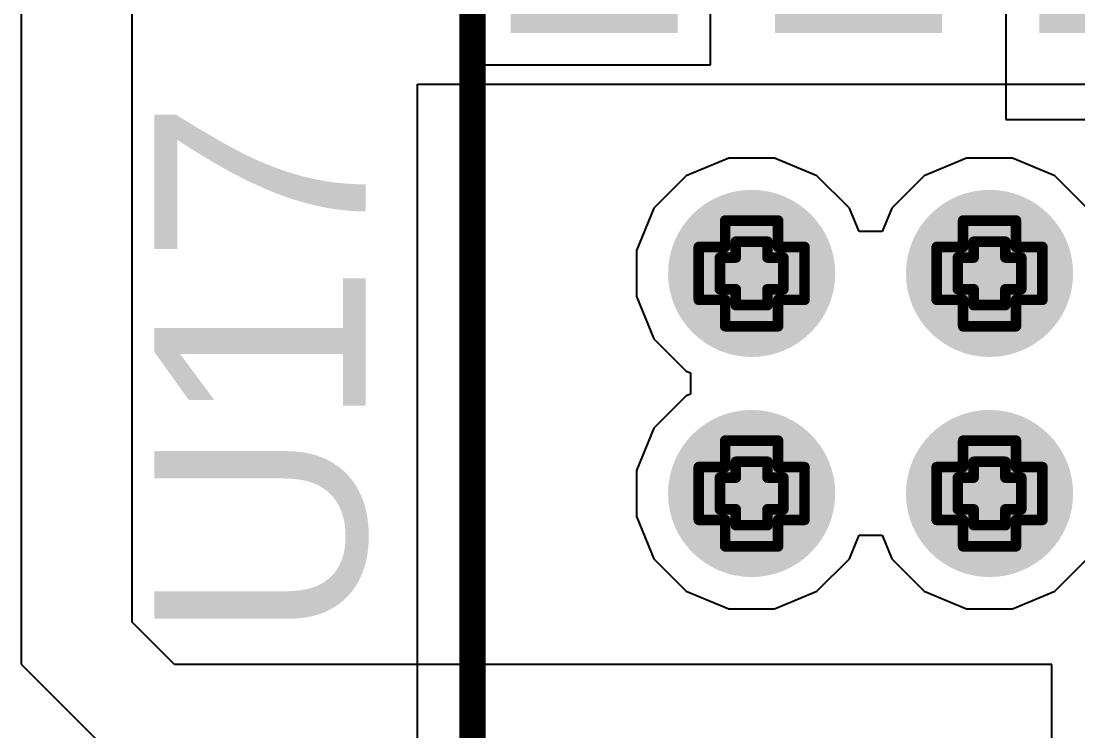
# Model space of a CAD drawing. Header units: inches. Extents: x -4 to 5258, y -4 to 5281.
# Drawn here: x 83.04 to 88.12, y 15.33 to 18.74 of the extents above; entities that cross this region are included whole.
import ezdxf

# ---------------------------------------------------------------- set-up
doc = ezdxf.new("R2010")
doc.units = ezdxf.units.IN
for name, color, linetype in [('Bottom Layer', 5, 'Continuous'), ('Bottom Solder', 6, 'Continuous'), ('Drill Drawing', 1, 'Continuous'), ('Layer 1', 16, 'Continuous'), ('Layer 2', 76, 'Continuous'), ('Top Layer', 1, 'Continuous'), ('Top Overlay', 2, 'Continuous'), ('Top Paste', 8, 'Continuous'), ('Top Solder', 216, 'Continuous'), ('Via Holes', 16, 'Continuous')]:
    doc.layers.add(name, color=color, linetype=linetype)
doc.styles.add('Arial', font='', dxfattribs={"height": 0.2})
doc.styles.get('Arial').set_extended_font_data('Arial')

# ---------------------------------------------------------------- blocks, each defined once
blk = doc.blocks.new('SOIC_8_16')
at = {"layer": 'Top Layer'}
for points in [[(-1.925, 2.205), (-1.925, 1.605), (-3.475, 1.605), (-3.475, 2.205)], [(3.475, 2.205), (3.475, 1.605), (1.925, 1.605), (1.925, 2.205)], [(-1.925, 0.935), (-1.925, 0.335), (-3.475, 0.335), (-3.475, 0.935)], [(3.475, 0.935), (3.475, 0.335), (1.925, 0.335), (1.925, 0.935)], [(-1.925, -0.335), (-1.925, -0.935), (-3.475, -0.935), (-3.475, -0.335)], [(3.475, -0.335), (3.475, -0.935), (1.925, -0.935), (1.925, -0.335)], [(-1.925, -1.605), (-1.925, -2.205), (-3.475, -2.205), (-3.475, -1.605)], [(3.475, -1.605), (3.475, -2.205), (1.925, -2.205), (1.925, -1.605)]]:
    blk.add_hatch(color=1, dxfattribs=at).paths.add_polyline_path(points)
at = {"layer": 'Top Overlay'}
blk.add_hatch(color=2, dxfattribs=at).paths.add_polyline_path([(-1.8288, 1.5736), (-1.4986, 1.5736), (-1.4986, 2.234), (-1.8288, 2.234)])
at = {"layer": 'Top Paste'}
for points in [[(-1.925, 2.205), (-1.925, 1.605), (-3.475, 1.605), (-3.475, 2.205)], [(3.475, 2.205), (3.475, 1.605), (1.925, 1.605), (1.925, 2.205)], [(-1.925, 0.935), (-1.925, 0.335), (-3.475, 0.335), (-3.475, 0.935)], [(3.475, 0.935), (3.475, 0.335), (1.925, 0.335), (1.925, 0.935)], [(-1.925, -0.335), (-1.925, -0.935), (-3.475, -0.935), (-3.475, -0.335)], [(3.475, -0.335), (3.475, -0.935), (1.925, -0.935), (1.925, -0.335)], [(-1.925, -1.605), (-1.925, -2.205), (-3.475, -2.205), (-3.475, -1.605)], [(3.475, -1.605), (3.475, -2.205), (1.925, -2.205), (1.925, -1.605)]]:
    blk.add_hatch(color=8, dxfattribs=at).paths.add_polyline_path(points)
at = {"layer": 'Top Solder'}
for points in [[(-1.8234, 2.3066), (-1.8234, 1.5034), (-3.5766, 1.5034), (-3.5766, 2.3066)], [(3.5766, 2.3066), (3.5766, 1.5034), (1.8234, 1.5034), (1.8234, 2.3066)], [(-1.8234, 1.0366), (-1.8234, 0.2334), (-3.5766, 0.2334), (-3.5766, 1.0366)], [(3.5766, 1.0366), (3.5766, 0.2334), (1.8234, 0.2334), (1.8234, 1.0366)], [(-1.8234, -0.2334), (-1.8234, -1.0366), (-3.5766, -1.0366), (-3.5766, -0.2334)], [(3.5766, -0.2334), (3.5766, -1.0366), (1.8234, -1.0366), (1.8234, -0.2334)], [(-1.8234, -1.5034), (-1.8234, -2.3066), (-3.5766, -2.3066), (-3.5766, -1.5034)], [(3.5766, -1.5034), (3.5766, -2.3066), (1.8234, -2.3066), (1.8234, -1.5034)]]:
    blk.add_hatch(color=216, dxfattribs=at).paths.add_polyline_path(points)
at = {"layer": 'Top Overlay'}
for points in [[(1.9906, 2.4892, 0.127, 0.127, 0), (-1.9906, 2.4892, 0.127, 0.127, 0)], [(-1.9906, 2.3114, 0.127, 0.127, 0), (-1.9906, 2.4892, 0.127, 0.127, 0)], [(1.9906, 2.3114, 0.127, 0.127, 0), (1.9906, 2.4892, 0.127, 0.127, 0)], [(-3.7592, 1.778, 0.127, 0.127, 0), (-3.7592, 2.032, 0.127, 0.127, 0)], [(-3.6322, 1.905, 0.127, 0.127, 0), (-3.7592, 2.032, 0.127, 0.127, 0)], [(-3.7592, 1.778, 0.127, 0.127, 0), (-3.6322, 1.905, 0.127, 0.127, 0)], [(-1.9906, -2.4892, 0.127, 0.127, 0), (-1.9906, -2.3114, 0.127, 0.127, 0)], [(1.9906, -2.4892, 0.127, 0.127, 0), (1.9906, -2.3114, 0.127, 0.127, 0)], [(1.9906, -2.4892, 0.127, 0.127, 0), (-1.9906, -2.4892, 0.127, 0.127, 0)]]:
    blk.add_lwpolyline(points, format="xyseb", dxfattribs=at)
for points in [[(-2.0223, 2.4892, 0.0635, 0.0635, 1), (-1.9588, 2.4892, 0.0635, 0.0635, 1)], [(-2.0223, 2.4892, 0.0635, 0.0635, 1), (-1.9588, 2.4892, 0.0635, 0.0635, 1)], [(1.9588, 2.4892, 0.0635, 0.0635, 1), (2.0223, 2.4892, 0.0635, 0.0635, 1)], [(1.9588, 2.4892, 0.0635, 0.0635, 1), (2.0223, 2.4892, 0.0635, 0.0635, 1)], [(-2.0223, 2.3114, 0.0635, 0.0635, 1), (-1.9588, 2.3114, 0.0635, 0.0635, 1)], [(1.9588, 2.3114, 0.0635, 0.0635, 1), (2.0223, 2.3114, 0.0635, 0.0635, 1)], [(-3.791, 2.032, 0.0635, 0.0635, 1), (-3.7275, 2.032, 0.0635, 0.0635, 1)], [(-3.791, 2.032, 0.0635, 0.0635, 1), (-3.7275, 2.032, 0.0635, 0.0635, 1)], [(-3.6639, 1.905, 0.0635, 0.0635, 1), (-3.6004, 1.905, 0.0635, 0.0635, 1)], [(-3.6639, 1.905, 0.0635, 0.0635, 1), (-3.6004, 1.905, 0.0635, 0.0635, 1)], [(-3.791, 1.778, 0.0635, 0.0635, 1), (-3.7275, 1.778, 0.0635, 0.0635, 1)], [(-3.791, 1.778, 0.0635, 0.0635, 1), (-3.7275, 1.778, 0.0635, 0.0635, 1)], [(-2.0223, -2.3114, 0.0635, 0.0635, 1), (-1.9588, -2.3114, 0.0635, 0.0635, 1)], [(1.9588, -2.3114, 0.0635, 0.0635, 1), (2.0223, -2.3114, 0.0635, 0.0635, 1)], [(-2.0223, -2.4892, 0.0635, 0.0635, 1), (-1.9588, -2.4892, 0.0635, 0.0635, 1)], [(-2.0223, -2.4892, 0.0635, 0.0635, 1), (-1.9588, -2.4892, 0.0635, 0.0635, 1)], [(1.9588, -2.4892, 0.0635, 0.0635, 1), (2.0223, -2.4892, 0.0635, 0.0635, 1)], [(1.9588, -2.4892, 0.0635, 0.0635, 1), (2.0223, -2.4892, 0.0635, 0.0635, 1)]]:
    blk.add_lwpolyline(points, format="xyseb", close=True, dxfattribs=at)

msp = doc.modelspace()

# ---------------------------------------------------------------- hatches: boundary and pattern name
at = {"layer": 'Bottom Layer'}
h = msp.add_hatch(color=5, dxfattribs=at)
edge = h.paths.add_edge_path()
edge.add_arc((86.5507, 17.5277), 0.3, 0, 360)
h = msp.add_hatch(color=5, dxfattribs=at)
edge = h.paths.add_edge_path()
edge.add_arc((87.6937, 17.5277), 0.3, 0, 360)
h = msp.add_hatch(color=5, dxfattribs=at)
edge = h.paths.add_edge_path()
edge.add_arc((86.5507, 16.47), 0.3, 0, 360)
h = msp.add_hatch(color=5, dxfattribs=at)
edge = h.paths.add_edge_path()
edge.add_arc((87.6937, 16.47), 0.3, 0, 360)
at = {"layer": 'Bottom Solder'}
h = msp.add_hatch(color=6, dxfattribs=at)
edge = h.paths.add_edge_path()
edge.add_arc((86.5507, 17.5277), 0.4016, 0, 360)
h = msp.add_hatch(color=6, dxfattribs=at)
edge = h.paths.add_edge_path()
edge.add_arc((87.6937, 17.5277), 0.4016, 0, 360)
h = msp.add_hatch(color=6, dxfattribs=at)
edge = h.paths.add_edge_path()
edge.add_arc((86.5507, 16.47), 0.4016, 0, 360)
h = msp.add_hatch(color=6, dxfattribs=at)
edge = h.paths.add_edge_path()
edge.add_arc((87.6937, 16.47), 0.4016, 0, 360)
at = {"layer": 'Layer 1'}
h = msp.add_hatch(color=16, dxfattribs=at)
edge = h.paths.add_edge_path()
edge.add_arc((86.5507, 17.5277), 0.3, 0, 360)
h = msp.add_hatch(color=16, dxfattribs=at)
edge = h.paths.add_edge_path()
edge.add_arc((87.6937, 17.5277), 0.3, 0, 360)
h = msp.add_hatch(color=16, dxfattribs=at)
edge = h.paths.add_edge_path()
edge.add_arc((86.5507, 16.47), 0.3, 0, 360)
h = msp.add_hatch(color=16, dxfattribs=at)
edge = h.paths.add_edge_path()
edge.add_arc((87.6937, 16.47), 0.3, 0, 360)
at = {"layer": 'Layer 2'}
h = msp.add_hatch(color=76, dxfattribs=at)
edge = h.paths.add_edge_path()
edge.add_arc((86.5507, 17.5277), 0.3, 0, 360)
h = msp.add_hatch(color=76, dxfattribs=at)
edge = h.paths.add_edge_path()
edge.add_arc((87.6937, 17.5277), 0.3, 0, 360)
h = msp.add_hatch(color=76, dxfattribs=at)
edge = h.paths.add_edge_path()
edge.add_arc((86.5507, 16.47), 0.3, 0, 360)
h = msp.add_hatch(color=76, dxfattribs=at)
edge = h.paths.add_edge_path()
edge.add_arc((87.6937, 16.47), 0.3, 0, 360)
at = {"layer": 'Top Layer'}
h = msp.add_hatch(color=1, dxfattribs=at)
edge = h.paths.add_edge_path()
edge.add_arc((86.5507, 17.5277), 0.3, 0, 360)
h = msp.add_hatch(color=1, dxfattribs=at)
edge = h.paths.add_edge_path()
edge.add_arc((87.6937, 17.5277), 0.3, 0, 360)
h = msp.add_hatch(color=1, dxfattribs=at)
edge = h.paths.add_edge_path()
edge.add_arc((86.5507, 16.47), 0.3, 0, 360)
h = msp.add_hatch(color=1, dxfattribs=at)
edge = h.paths.add_edge_path()
edge.add_arc((87.6937, 16.47), 0.3, 0, 360)
at = {"layer": 'Top Solder'}
h = msp.add_hatch(color=216, dxfattribs=at)
edge = h.paths.add_edge_path()
edge.add_arc((86.5507, 17.5277), 0.4016, 0, 360)
h = msp.add_hatch(color=216, dxfattribs=at)
edge = h.paths.add_edge_path()
edge.add_arc((87.6937, 17.5277), 0.4016, 0, 360)
h = msp.add_hatch(color=216, dxfattribs=at)
edge = h.paths.add_edge_path()
edge.add_arc((86.5507, 16.47), 0.4016, 0, 360)
h = msp.add_hatch(color=216, dxfattribs=at)
edge = h.paths.add_edge_path()
edge.add_arc((87.6937, 16.47), 0.4016, 0, 360)
at = {"layer": 'Via Holes'}
h = msp.add_hatch(color=7, dxfattribs=at)
edge = h.paths.add_edge_path()
edge.add_arc((86.5507, 17.5277), 0.15, 0, 360)
h = msp.add_hatch(color=7, dxfattribs=at)
edge = h.paths.add_edge_path()
edge.add_arc((87.6937, 17.5277), 0.15, 0, 360)
h = msp.add_hatch(color=7, dxfattribs=at)
edge = h.paths.add_edge_path()
edge.add_arc((86.5507, 16.47), 0.15, 0, 360)
h = msp.add_hatch(color=7, dxfattribs=at)
edge = h.paths.add_edge_path()
edge.add_arc((87.6937, 16.47), 0.15, 0, 360)

# ---------------------------------------------------------------- linework, layer by layer
at = {"layer": 'Bottom Layer'}
for p, q in [((86.4405, 18.0817), (86.2369, 17.9973)), ((86.6609, 18.0817), (86.4405, 18.0817)), ((86.8645, 17.9973), (86.6609, 18.0817)), ((87.5835, 18.0817), (87.3799, 17.9973)), ((87.8039, 18.0817), (87.5835, 18.0817)), ((88.0075, 17.9973), (87.8039, 18.0817)), ((86.2369, 17.9973), (86.081, 17.8415)), ((87.0204, 17.8415), (86.8645, 17.9973)), ((87.3799, 17.9973), (87.224, 17.8415)), ((88.1634, 17.8415), (88.0075, 17.9973)), ((86.081, 17.8415), (85.9967, 17.6379)), ((87.0672, 17.7284), (87.0204, 17.8415)), ((87.224, 17.8415), (87.1772, 17.7284)), ((87.1772, 17.7284), (87.0672, 17.7284)), ((85.9967, 17.6379), (85.9967, 17.4175)), ((85.9967, 17.4175), (86.081, 17.2139)), ((86.081, 17.2139), (86.2369, 17.058)), ((86.2369, 17.058), (86.2571, 17.0496)), ((86.2571, 17.0496), (86.2571, 16.948)), ((86.2369, 16.9397), (86.081, 16.7838)), ((86.2571, 16.948), (86.2369, 16.9397)), ((86.081, 16.7838), (85.9967, 16.5802)), ((85.9967, 16.5802), (85.9967, 16.3598)), ((85.9967, 16.3598), (86.081, 16.1562)), ((87.0204, 16.1562), (87.0672, 16.2693)), ((87.0672, 16.2693), (87.1772, 16.2693)), ((87.1772, 16.2693), (87.224, 16.1562)), ((86.081, 16.1562), (86.2369, 16.0003)), ((86.8645, 16.0003), (87.0204, 16.1562)), ((87.224, 16.1562), (87.3799, 16.0003)), ((88.0075, 16.0003), (88.1634, 16.1562)), ((86.2369, 16.0003), (86.4405, 15.916)), ((86.6609, 15.916), (86.8645, 16.0003)), ((87.3799, 16.0003), (87.5835, 15.916)), ((87.8039, 15.916), (88.0075, 16.0003)), ((86.4405, 15.916), (86.6609, 15.916)), ((87.5835, 15.916), (87.8039, 15.916))]:
    msp.add_line(p, q, dxfattribs=at)
at = {"layer": 'Drill Drawing'}
for points in [[(86.4237, 17.6547, 0.0508, 0.0508, 0), (86.4237, 17.7817, 0.0508, 0.0508, 0)], [(86.4237, 17.7817, 0.0508, 0.0508, 0), (86.6777, 17.7817, 0.0508, 0.0508, 0)], [(86.6777, 17.6547, 0.0508, 0.0508, 0), (86.6777, 17.7817, 0.0508, 0.0508, 0)], [(87.5667, 17.6547, 0.0508, 0.0508, 0), (87.5667, 17.7817, 0.0508, 0.0508, 0)], [(87.5667, 17.7817, 0.0508, 0.0508, 0), (87.8207, 17.7817, 0.0508, 0.0508, 0)], [(87.8207, 17.6547, 0.0508, 0.0508, 0), (87.8207, 17.7817, 0.0508, 0.0508, 0)], [(86.2967, 17.4007, 0.0508, 0.0508, 0), (86.2967, 17.6547, 0.0508, 0.0508, 0)], [(86.2967, 17.6547, 0.0508, 0.0508, 0), (86.4237, 17.6547, 0.0508, 0.0508, 0)], [(86.4745, 17.6039, 0.0508, 0.0508, 0), (86.4745, 17.6801, 0.0508, 0.0508, 0)], [(86.4745, 17.6801, 0.0508, 0.0508, 0), (86.6269, 17.6801, 0.0508, 0.0508, 0)], [(86.6269, 17.6039, 0.0508, 0.0508, 0), (86.6269, 17.6801, 0.0508, 0.0508, 0)], [(86.6777, 17.6547, 0.0508, 0.0508, 0), (86.8047, 17.6547, 0.0508, 0.0508, 0)], [(86.8047, 17.4007, 0.0508, 0.0508, 0), (86.8047, 17.6547, 0.0508, 0.0508, 0)], [(87.4397, 17.4007, 0.0508, 0.0508, 0), (87.4397, 17.6547, 0.0508, 0.0508, 0)], [(87.4397, 17.6547, 0.0508, 0.0508, 0), (87.5667, 17.6547, 0.0508, 0.0508, 0)], [(87.6175, 17.6039, 0.0508, 0.0508, 0), (87.6175, 17.6801, 0.0508, 0.0508, 0)], [(87.6175, 17.6801, 0.0508, 0.0508, 0), (87.7699, 17.6801, 0.0508, 0.0508, 0)], [(87.7699, 17.6039, 0.0508, 0.0508, 0), (87.7699, 17.6801, 0.0508, 0.0508, 0)], [(87.8207, 17.6547, 0.0508, 0.0508, 0), (87.9477, 17.6547, 0.0508, 0.0508, 0)], [(87.9477, 17.4007, 0.0508, 0.0508, 0), (87.9477, 17.6547, 0.0508, 0.0508, 0)], [(86.3983, 17.4515, 0.0508, 0.0508, 0), (86.3983, 17.6039, 0.0508, 0.0508, 0)], [(86.3983, 17.6039, 0.0508, 0.0508, 0), (86.4745, 17.6039, 0.0508, 0.0508, 0)], [(86.6269, 17.6039, 0.0508, 0.0508, 0), (86.7031, 17.6039, 0.0508, 0.0508, 0)], [(86.7031, 17.4515, 0.0508, 0.0508, 0), (86.7031, 17.6039, 0.0508, 0.0508, 0)], [(87.5413, 17.4515, 0.0508, 0.0508, 0), (87.5413, 17.6039, 0.0508, 0.0508, 0)], [(87.5413, 17.6039, 0.0508, 0.0508, 0), (87.6175, 17.6039, 0.0508, 0.0508, 0)], [(87.7699, 17.6039, 0.0508, 0.0508, 0), (87.8461, 17.6039, 0.0508, 0.0508, 0)], [(87.8461, 17.4515, 0.0508, 0.0508, 0), (87.8461, 17.6039, 0.0508, 0.0508, 0)], [(86.3983, 17.4515, 0.0508, 0.0508, 0), (86.4745, 17.4515, 0.0508, 0.0508, 0)], [(86.4745, 17.3753, 0.0508, 0.0508, 0), (86.4745, 17.4515, 0.0508, 0.0508, 0)], [(86.6269, 17.4515, 0.0508, 0.0508, 0), (86.7031, 17.4515, 0.0508, 0.0508, 0)], [(86.6269, 17.3753, 0.0508, 0.0508, 0), (86.6269, 17.4515, 0.0508, 0.0508, 0)], [(87.5413, 17.4515, 0.0508, 0.0508, 0), (87.6175, 17.4515, 0.0508, 0.0508, 0)], [(87.6175, 17.3753, 0.0508, 0.0508, 0), (87.6175, 17.4515, 0.0508, 0.0508, 0)], [(87.7699, 17.4515, 0.0508, 0.0508, 0), (87.8461, 17.4515, 0.0508, 0.0508, 0)], [(87.7699, 17.3753, 0.0508, 0.0508, 0), (87.7699, 17.4515, 0.0508, 0.0508, 0)], [(86.2967, 17.4007, 0.0508, 0.0508, 0), (86.4237, 17.4007, 0.0508, 0.0508, 0)], [(86.4237, 17.2737, 0.0508, 0.0508, 0), (86.4237, 17.4007, 0.0508, 0.0508, 0)], [(86.6777, 17.4007, 0.0508, 0.0508, 0), (86.8047, 17.4007, 0.0508, 0.0508, 0)], [(86.6777, 17.2737, 0.0508, 0.0508, 0), (86.6777, 17.4007, 0.0508, 0.0508, 0)], [(87.4397, 17.4007, 0.0508, 0.0508, 0), (87.5667, 17.4007, 0.0508, 0.0508, 0)], [(87.5667, 17.2737, 0.0508, 0.0508, 0), (87.5667, 17.4007, 0.0508, 0.0508, 0)], [(87.8207, 17.4007, 0.0508, 0.0508, 0), (87.9477, 17.4007, 0.0508, 0.0508, 0)], [(87.8207, 17.2737, 0.0508, 0.0508, 0), (87.8207, 17.4007, 0.0508, 0.0508, 0)], [(86.4745, 17.3753, 0.0508, 0.0508, 0), (86.6269, 17.3753, 0.0508, 0.0508, 0)], [(87.6175, 17.3753, 0.0508, 0.0508, 0), (87.7699, 17.3753, 0.0508, 0.0508, 0)], [(86.4237, 17.2737, 0.0508, 0.0508, 0), (86.6777, 17.2737, 0.0508, 0.0508, 0)], [(87.5667, 17.2737, 0.0508, 0.0508, 0), (87.8207, 17.2737, 0.0508, 0.0508, 0)], [(86.4237, 16.597, 0.0508, 0.0508, 0), (86.4237, 16.724, 0.0508, 0.0508, 0)], [(86.4237, 16.724, 0.0508, 0.0508, 0), (86.6777, 16.724, 0.0508, 0.0508, 0)], [(86.6777, 16.597, 0.0508, 0.0508, 0), (86.6777, 16.724, 0.0508, 0.0508, 0)], [(87.5667, 16.597, 0.0508, 0.0508, 0), (87.5667, 16.724, 0.0508, 0.0508, 0)], [(87.5667, 16.724, 0.0508, 0.0508, 0), (87.8207, 16.724, 0.0508, 0.0508, 0)], [(87.8207, 16.597, 0.0508, 0.0508, 0), (87.8207, 16.724, 0.0508, 0.0508, 0)], [(86.2967, 16.343, 0.0508, 0.0508, 0), (86.2967, 16.597, 0.0508, 0.0508, 0)], [(86.2967, 16.597, 0.0508, 0.0508, 0), (86.4237, 16.597, 0.0508, 0.0508, 0)], [(86.4745, 16.5462, 0.0508, 0.0508, 0), (86.4745, 16.6224, 0.0508, 0.0508, 0)], [(86.4745, 16.6224, 0.0508, 0.0508, 0), (86.6269, 16.6224, 0.0508, 0.0508, 0)], [(86.6269, 16.5462, 0.0508, 0.0508, 0), (86.6269, 16.6224, 0.0508, 0.0508, 0)], [(86.6777, 16.597, 0.0508, 0.0508, 0), (86.8047, 16.597, 0.0508, 0.0508, 0)], [(86.8047, 16.343, 0.0508, 0.0508, 0), (86.8047, 16.597, 0.0508, 0.0508, 0)], [(87.4397, 16.343, 0.0508, 0.0508, 0), (87.4397, 16.597, 0.0508, 0.0508, 0)], [(87.4397, 16.597, 0.0508, 0.0508, 0), (87.5667, 16.597, 0.0508, 0.0508, 0)], [(87.6175, 16.5462, 0.0508, 0.0508, 0), (87.6175, 16.6224, 0.0508, 0.0508, 0)], [(87.6175, 16.6224, 0.0508, 0.0508, 0), (87.7699, 16.6224, 0.0508, 0.0508, 0)], [(87.7699, 16.5462, 0.0508, 0.0508, 0), (87.7699, 16.6224, 0.0508, 0.0508, 0)], [(87.8207, 16.597, 0.0508, 0.0508, 0), (87.9477, 16.597, 0.0508, 0.0508, 0)], [(87.9477, 16.343, 0.0508, 0.0508, 0), (87.9477, 16.597, 0.0508, 0.0508, 0)], [(86.3983, 16.3938, 0.0508, 0.0508, 0), (86.3983, 16.5462, 0.0508, 0.0508, 0)], [(86.3983, 16.5462, 0.0508, 0.0508, 0), (86.4745, 16.5462, 0.0508, 0.0508, 0)], [(86.6269, 16.5462, 0.0508, 0.0508, 0), (86.7031, 16.5462, 0.0508, 0.0508, 0)], [(86.7031, 16.3938, 0.0508, 0.0508, 0), (86.7031, 16.5462, 0.0508, 0.0508, 0)], [(87.5413, 16.3938, 0.0508, 0.0508, 0), (87.5413, 16.5462, 0.0508, 0.0508, 0)], [(87.5413, 16.5462, 0.0508, 0.0508, 0), (87.6175, 16.5462, 0.0508, 0.0508, 0)], [(87.7699, 16.5462, 0.0508, 0.0508, 0), (87.8461, 16.5462, 0.0508, 0.0508, 0)], [(87.8461, 16.3938, 0.0508, 0.0508, 0), (87.8461, 16.5462, 0.0508, 0.0508, 0)], [(86.3983, 16.3938, 0.0508, 0.0508, 0), (86.4745, 16.3938, 0.0508, 0.0508, 0)], [(86.4745, 16.3176, 0.0508, 0.0508, 0), (86.4745, 16.3938, 0.0508, 0.0508, 0)], [(86.6269, 16.3938, 0.0508, 0.0508, 0), (86.7031, 16.3938, 0.0508, 0.0508, 0)], [(86.6269, 16.3176, 0.0508, 0.0508, 0), (86.6269, 16.3938, 0.0508, 0.0508, 0)], [(87.5413, 16.3938, 0.0508, 0.0508, 0), (87.6175, 16.3938, 0.0508, 0.0508, 0)], [(87.6175, 16.3176, 0.0508, 0.0508, 0), (87.6175, 16.3938, 0.0508, 0.0508, 0)], [(87.7699, 16.3938, 0.0508, 0.0508, 0), (87.8461, 16.3938, 0.0508, 0.0508, 0)], [(87.7699, 16.3176, 0.0508, 0.0508, 0), (87.7699, 16.3938, 0.0508, 0.0508, 0)], [(86.2967, 16.343, 0.0508, 0.0508, 0), (86.4237, 16.343, 0.0508, 0.0508, 0)], [(86.4237, 16.216, 0.0508, 0.0508, 0), (86.4237, 16.343, 0.0508, 0.0508, 0)], [(86.6777, 16.343, 0.0508, 0.0508, 0), (86.8047, 16.343, 0.0508, 0.0508, 0)], [(86.6777, 16.216, 0.0508, 0.0508, 0), (86.6777, 16.343, 0.0508, 0.0508, 0)], [(87.4397, 16.343, 0.0508, 0.0508, 0), (87.5667, 16.343, 0.0508, 0.0508, 0)], [(87.5667, 16.216, 0.0508, 0.0508, 0), (87.5667, 16.343, 0.0508, 0.0508, 0)], [(87.8207, 16.343, 0.0508, 0.0508, 0), (87.9477, 16.343, 0.0508, 0.0508, 0)], [(87.8207, 16.216, 0.0508, 0.0508, 0), (87.8207, 16.343, 0.0508, 0.0508, 0)], [(86.4745, 16.3176, 0.0508, 0.0508, 0), (86.6269, 16.3176, 0.0508, 0.0508, 0)], [(87.6175, 16.3176, 0.0508, 0.0508, 0), (87.7699, 16.3176, 0.0508, 0.0508, 0)], [(86.4237, 16.216, 0.0508, 0.0508, 0), (86.6777, 16.216, 0.0508, 0.0508, 0)], [(87.5667, 16.216, 0.0508, 0.0508, 0), (87.8207, 16.216, 0.0508, 0.0508, 0)]]:
    msp.add_lwpolyline(points, format="xyseb", dxfattribs=at)
for points in [[(86.411, 17.7817, 0.0254, 0.0254, 1), (86.4364, 17.7817, 0.0254, 0.0254, 1)], [(86.411, 17.7817, 0.0254, 0.0254, 1), (86.4364, 17.7817, 0.0254, 0.0254, 1)], [(86.665, 17.7817, 0.0254, 0.0254, 1), (86.6904, 17.7817, 0.0254, 0.0254, 1)], [(86.665, 17.7817, 0.0254, 0.0254, 1), (86.6904, 17.7817, 0.0254, 0.0254, 1)], [(87.554, 17.7817, 0.0254, 0.0254, 1), (87.5794, 17.7817, 0.0254, 0.0254, 1)], [(87.554, 17.7817, 0.0254, 0.0254, 1), (87.5794, 17.7817, 0.0254, 0.0254, 1)], [(87.808, 17.7817, 0.0254, 0.0254, 1), (87.8334, 17.7817, 0.0254, 0.0254, 1)], [(87.808, 17.7817, 0.0254, 0.0254, 1), (87.8334, 17.7817, 0.0254, 0.0254, 1)], [(86.284, 17.6547, 0.0254, 0.0254, 1), (86.3094, 17.6547, 0.0254, 0.0254, 1)], [(86.284, 17.6547, 0.0254, 0.0254, 1), (86.3094, 17.6547, 0.0254, 0.0254, 1)], [(86.411, 17.6547, 0.0254, 0.0254, 1), (86.4364, 17.6547, 0.0254, 0.0254, 1)], [(86.411, 17.6547, 0.0254, 0.0254, 1), (86.4364, 17.6547, 0.0254, 0.0254, 1)], [(86.4618, 17.6801, 0.0254, 0.0254, 1), (86.4872, 17.6801, 0.0254, 0.0254, 1)], [(86.4618, 17.6801, 0.0254, 0.0254, 1), (86.4872, 17.6801, 0.0254, 0.0254, 1)], [(86.6142, 17.6801, 0.0254, 0.0254, 1), (86.6396, 17.6801, 0.0254, 0.0254, 1)], [(86.6142, 17.6801, 0.0254, 0.0254, 1), (86.6396, 17.6801, 0.0254, 0.0254, 1)], [(86.665, 17.6547, 0.0254, 0.0254, 1), (86.6904, 17.6547, 0.0254, 0.0254, 1)], [(86.665, 17.6547, 0.0254, 0.0254, 1), (86.6904, 17.6547, 0.0254, 0.0254, 1)], [(86.792, 17.6547, 0.0254, 0.0254, 1), (86.8174, 17.6547, 0.0254, 0.0254, 1)], [(86.792, 17.6547, 0.0254, 0.0254, 1), (86.8174, 17.6547, 0.0254, 0.0254, 1)], [(87.427, 17.6547, 0.0254, 0.0254, 1), (87.4524, 17.6547, 0.0254, 0.0254, 1)], [(87.427, 17.6547, 0.0254, 0.0254, 1), (87.4524, 17.6547, 0.0254, 0.0254, 1)], [(87.554, 17.6547, 0.0254, 0.0254, 1), (87.5794, 17.6547, 0.0254, 0.0254, 1)], [(87.554, 17.6547, 0.0254, 0.0254, 1), (87.5794, 17.6547, 0.0254, 0.0254, 1)], [(87.6048, 17.6801, 0.0254, 0.0254, 1), (87.6302, 17.6801, 0.0254, 0.0254, 1)], [(87.6048, 17.6801, 0.0254, 0.0254, 1), (87.6302, 17.6801, 0.0254, 0.0254, 1)], [(87.7572, 17.6801, 0.0254, 0.0254, 1), (87.7826, 17.6801, 0.0254, 0.0254, 1)], [(87.7572, 17.6801, 0.0254, 0.0254, 1), (87.7826, 17.6801, 0.0254, 0.0254, 1)], [(87.808, 17.6547, 0.0254, 0.0254, 1), (87.8334, 17.6547, 0.0254, 0.0254, 1)], [(87.808, 17.6547, 0.0254, 0.0254, 1), (87.8334, 17.6547, 0.0254, 0.0254, 1)], [(87.935, 17.6547, 0.0254, 0.0254, 1), (87.9604, 17.6547, 0.0254, 0.0254, 1)], [(87.935, 17.6547, 0.0254, 0.0254, 1), (87.9604, 17.6547, 0.0254, 0.0254, 1)], [(86.3856, 17.6039, 0.0254, 0.0254, 1), (86.411, 17.6039, 0.0254, 0.0254, 1)], [(86.3856, 17.6039, 0.0254, 0.0254, 1), (86.411, 17.6039, 0.0254, 0.0254, 1)], [(86.4618, 17.6039, 0.0254, 0.0254, 1), (86.4872, 17.6039, 0.0254, 0.0254, 1)], [(86.4618, 17.6039, 0.0254, 0.0254, 1), (86.4872, 17.6039, 0.0254, 0.0254, 1)], [(86.6142, 17.6039, 0.0254, 0.0254, 1), (86.6396, 17.6039, 0.0254, 0.0254, 1)], [(86.6142, 17.6039, 0.0254, 0.0254, 1), (86.6396, 17.6039, 0.0254, 0.0254, 1)], [(86.6904, 17.6039, 0.0254, 0.0254, 1), (86.7158, 17.6039, 0.0254, 0.0254, 1)], [(86.6904, 17.6039, 0.0254, 0.0254, 1), (86.7158, 17.6039, 0.0254, 0.0254, 1)], [(87.5286, 17.6039, 0.0254, 0.0254, 1), (87.554, 17.6039, 0.0254, 0.0254, 1)], [(87.5286, 17.6039, 0.0254, 0.0254, 1), (87.554, 17.6039, 0.0254, 0.0254, 1)], [(87.6048, 17.6039, 0.0254, 0.0254, 1), (87.6302, 17.6039, 0.0254, 0.0254, 1)], [(87.6048, 17.6039, 0.0254, 0.0254, 1), (87.6302, 17.6039, 0.0254, 0.0254, 1)], [(87.7572, 17.6039, 0.0254, 0.0254, 1), (87.7826, 17.6039, 0.0254, 0.0254, 1)], [(87.7572, 17.6039, 0.0254, 0.0254, 1), (87.7826, 17.6039, 0.0254, 0.0254, 1)], [(87.8334, 17.6039, 0.0254, 0.0254, 1), (87.8588, 17.6039, 0.0254, 0.0254, 1)], [(87.8334, 17.6039, 0.0254, 0.0254, 1), (87.8588, 17.6039, 0.0254, 0.0254, 1)], [(86.3856, 17.4515, 0.0254, 0.0254, 1), (86.411, 17.4515, 0.0254, 0.0254, 1)], [(86.3856, 17.4515, 0.0254, 0.0254, 1), (86.411, 17.4515, 0.0254, 0.0254, 1)], [(86.4618, 17.4515, 0.0254, 0.0254, 1), (86.4872, 17.4515, 0.0254, 0.0254, 1)], [(86.4618, 17.4515, 0.0254, 0.0254, 1), (86.4872, 17.4515, 0.0254, 0.0254, 1)], [(86.6142, 17.4515, 0.0254, 0.0254, 1), (86.6396, 17.4515, 0.0254, 0.0254, 1)], [(86.6142, 17.4515, 0.0254, 0.0254, 1), (86.6396, 17.4515, 0.0254, 0.0254, 1)], [(86.6904, 17.4515, 0.0254, 0.0254, 1), (86.7158, 17.4515, 0.0254, 0.0254, 1)], [(86.6904, 17.4515, 0.0254, 0.0254, 1), (86.7158, 17.4515, 0.0254, 0.0254, 1)], [(87.5286, 17.4515, 0.0254, 0.0254, 1), (87.554, 17.4515, 0.0254, 0.0254, 1)], [(87.5286, 17.4515, 0.0254, 0.0254, 1), (87.554, 17.4515, 0.0254, 0.0254, 1)], [(87.6048, 17.4515, 0.0254, 0.0254, 1), (87.6302, 17.4515, 0.0254, 0.0254, 1)], [(87.6048, 17.4515, 0.0254, 0.0254, 1), (87.6302, 17.4515, 0.0254, 0.0254, 1)], [(87.7572, 17.4515, 0.0254, 0.0254, 1), (87.7826, 17.4515, 0.0254, 0.0254, 1)], [(87.7572, 17.4515, 0.0254, 0.0254, 1), (87.7826, 17.4515, 0.0254, 0.0254, 1)], [(87.8334, 17.4515, 0.0254, 0.0254, 1), (87.8588, 17.4515, 0.0254, 0.0254, 1)], [(87.8334, 17.4515, 0.0254, 0.0254, 1), (87.8588, 17.4515, 0.0254, 0.0254, 1)], [(86.284, 17.4007, 0.0254, 0.0254, 1), (86.3094, 17.4007, 0.0254, 0.0254, 1)], [(86.284, 17.4007, 0.0254, 0.0254, 1), (86.3094, 17.4007, 0.0254, 0.0254, 1)], [(86.411, 17.4007, 0.0254, 0.0254, 1), (86.4364, 17.4007, 0.0254, 0.0254, 1)], [(86.411, 17.4007, 0.0254, 0.0254, 1), (86.4364, 17.4007, 0.0254, 0.0254, 1)], [(86.665, 17.4007, 0.0254, 0.0254, 1), (86.6904, 17.4007, 0.0254, 0.0254, 1)], [(86.665, 17.4007, 0.0254, 0.0254, 1), (86.6904, 17.4007, 0.0254, 0.0254, 1)], [(86.792, 17.4007, 0.0254, 0.0254, 1), (86.8174, 17.4007, 0.0254, 0.0254, 1)], [(86.792, 17.4007, 0.0254, 0.0254, 1), (86.8174, 17.4007, 0.0254, 0.0254, 1)], [(87.427, 17.4007, 0.0254, 0.0254, 1), (87.4524, 17.4007, 0.0254, 0.0254, 1)], [(87.427, 17.4007, 0.0254, 0.0254, 1), (87.4524, 17.4007, 0.0254, 0.0254, 1)], [(87.554, 17.4007, 0.0254, 0.0254, 1), (87.5794, 17.4007, 0.0254, 0.0254, 1)], [(87.554, 17.4007, 0.0254, 0.0254, 1), (87.5794, 17.4007, 0.0254, 0.0254, 1)], [(87.808, 17.4007, 0.0254, 0.0254, 1), (87.8334, 17.4007, 0.0254, 0.0254, 1)], [(87.808, 17.4007, 0.0254, 0.0254, 1), (87.8334, 17.4007, 0.0254, 0.0254, 1)], [(87.935, 17.4007, 0.0254, 0.0254, 1), (87.9604, 17.4007, 0.0254, 0.0254, 1)], [(87.935, 17.4007, 0.0254, 0.0254, 1), (87.9604, 17.4007, 0.0254, 0.0254, 1)], [(86.4618, 17.3753, 0.0254, 0.0254, 1), (86.4872, 17.3753, 0.0254, 0.0254, 1)], [(86.4618, 17.3753, 0.0254, 0.0254, 1), (86.4872, 17.3753, 0.0254, 0.0254, 1)], [(86.6142, 17.3753, 0.0254, 0.0254, 1), (86.6396, 17.3753, 0.0254, 0.0254, 1)], [(86.6142, 17.3753, 0.0254, 0.0254, 1), (86.6396, 17.3753, 0.0254, 0.0254, 1)], [(87.6048, 17.3753, 0.0254, 0.0254, 1), (87.6302, 17.3753, 0.0254, 0.0254, 1)], [(87.6048, 17.3753, 0.0254, 0.0254, 1), (87.6302, 17.3753, 0.0254, 0.0254, 1)], [(87.7572, 17.3753, 0.0254, 0.0254, 1), (87.7826, 17.3753, 0.0254, 0.0254, 1)], [(87.7572, 17.3753, 0.0254, 0.0254, 1), (87.7826, 17.3753, 0.0254, 0.0254, 1)], [(86.411, 17.2737, 0.0254, 0.0254, 1), (86.4364, 17.2737, 0.0254, 0.0254, 1)], [(86.411, 17.2737, 0.0254, 0.0254, 1), (86.4364, 17.2737, 0.0254, 0.0254, 1)], [(86.665, 17.2737, 0.0254, 0.0254, 1), (86.6904, 17.2737, 0.0254, 0.0254, 1)], [(86.665, 17.2737, 0.0254, 0.0254, 1), (86.6904, 17.2737, 0.0254, 0.0254, 1)], [(87.554, 17.2737, 0.0254, 0.0254, 1), (87.5794, 17.2737, 0.0254, 0.0254, 1)], [(87.554, 17.2737, 0.0254, 0.0254, 1), (87.5794, 17.2737, 0.0254, 0.0254, 1)], [(87.808, 17.2737, 0.0254, 0.0254, 1), (87.8334, 17.2737, 0.0254, 0.0254, 1)], [(87.808, 17.2737, 0.0254, 0.0254, 1), (87.8334, 17.2737, 0.0254, 0.0254, 1)], [(86.411, 16.724, 0.0254, 0.0254, 1), (86.4364, 16.724, 0.0254, 0.0254, 1)], [(86.411, 16.724, 0.0254, 0.0254, 1), (86.4364, 16.724, 0.0254, 0.0254, 1)], [(86.665, 16.724, 0.0254, 0.0254, 1), (86.6904, 16.724, 0.0254, 0.0254, 1)], [(86.665, 16.724, 0.0254, 0.0254, 1), (86.6904, 16.724, 0.0254, 0.0254, 1)], [(87.554, 16.724, 0.0254, 0.0254, 1), (87.5794, 16.724, 0.0254, 0.0254, 1)], [(87.554, 16.724, 0.0254, 0.0254, 1), (87.5794, 16.724, 0.0254, 0.0254, 1)], [(87.808, 16.724, 0.0254, 0.0254, 1), (87.8334, 16.724, 0.0254, 0.0254, 1)], [(87.808, 16.724, 0.0254, 0.0254, 1), (87.8334, 16.724, 0.0254, 0.0254, 1)], [(86.284, 16.597, 0.0254, 0.0254, 1), (86.3094, 16.597, 0.0254, 0.0254, 1)], [(86.284, 16.597, 0.0254, 0.0254, 1), (86.3094, 16.597, 0.0254, 0.0254, 1)], [(86.411, 16.597, 0.0254, 0.0254, 1), (86.4364, 16.597, 0.0254, 0.0254, 1)], [(86.411, 16.597, 0.0254, 0.0254, 1), (86.4364, 16.597, 0.0254, 0.0254, 1)], [(86.4618, 16.6224, 0.0254, 0.0254, 1), (86.4872, 16.6224, 0.0254, 0.0254, 1)], [(86.4618, 16.6224, 0.0254, 0.0254, 1), (86.4872, 16.6224, 0.0254, 0.0254, 1)], [(86.6142, 16.6224, 0.0254, 0.0254, 1), (86.6396, 16.6224, 0.0254, 0.0254, 1)], [(86.6142, 16.6224, 0.0254, 0.0254, 1), (86.6396, 16.6224, 0.0254, 0.0254, 1)], [(86.665, 16.597, 0.0254, 0.0254, 1), (86.6904, 16.597, 0.0254, 0.0254, 1)], [(86.665, 16.597, 0.0254, 0.0254, 1), (86.6904, 16.597, 0.0254, 0.0254, 1)], [(86.792, 16.597, 0.0254, 0.0254, 1), (86.8174, 16.597, 0.0254, 0.0254, 1)], [(86.792, 16.597, 0.0254, 0.0254, 1), (86.8174, 16.597, 0.0254, 0.0254, 1)], [(87.427, 16.597, 0.0254, 0.0254, 1), (87.4524, 16.597, 0.0254, 0.0254, 1)], [(87.427, 16.597, 0.0254, 0.0254, 1), (87.4524, 16.597, 0.0254, 0.0254, 1)], [(87.554, 16.597, 0.0254, 0.0254, 1), (87.5794, 16.597, 0.0254, 0.0254, 1)], [(87.554, 16.597, 0.0254, 0.0254, 1), (87.5794, 16.597, 0.0254, 0.0254, 1)], [(87.6048, 16.6224, 0.0254, 0.0254, 1), (87.6302, 16.6224, 0.0254, 0.0254, 1)], [(87.6048, 16.6224, 0.0254, 0.0254, 1), (87.6302, 16.6224, 0.0254, 0.0254, 1)], [(87.7572, 16.6224, 0.0254, 0.0254, 1), (87.7826, 16.6224, 0.0254, 0.0254, 1)], [(87.7572, 16.6224, 0.0254, 0.0254, 1), (87.7826, 16.6224, 0.0254, 0.0254, 1)], [(87.808, 16.597, 0.0254, 0.0254, 1), (87.8334, 16.597, 0.0254, 0.0254, 1)], [(87.808, 16.597, 0.0254, 0.0254, 1), (87.8334, 16.597, 0.0254, 0.0254, 1)], [(87.935, 16.597, 0.0254, 0.0254, 1), (87.9604, 16.597, 0.0254, 0.0254, 1)], [(87.935, 16.597, 0.0254, 0.0254, 1), (87.9604, 16.597, 0.0254, 0.0254, 1)], [(86.3856, 16.5462, 0.0254, 0.0254, 1), (86.411, 16.5462, 0.0254, 0.0254, 1)], [(86.3856, 16.5462, 0.0254, 0.0254, 1), (86.411, 16.5462, 0.0254, 0.0254, 1)], [(86.4618, 16.5462, 0.0254, 0.0254, 1), (86.4872, 16.5462, 0.0254, 0.0254, 1)], [(86.4618, 16.5462, 0.0254, 0.0254, 1), (86.4872, 16.5462, 0.0254, 0.0254, 1)], [(86.6142, 16.5462, 0.0254, 0.0254, 1), (86.6396, 16.5462, 0.0254, 0.0254, 1)], [(86.6142, 16.5462, 0.0254, 0.0254, 1), (86.6396, 16.5462, 0.0254, 0.0254, 1)], [(86.6904, 16.5462, 0.0254, 0.0254, 1), (86.7158, 16.5462, 0.0254, 0.0254, 1)], [(86.6904, 16.5462, 0.0254, 0.0254, 1), (86.7158, 16.5462, 0.0254, 0.0254, 1)], [(87.5286, 16.5462, 0.0254, 0.0254, 1), (87.554, 16.5462, 0.0254, 0.0254, 1)], [(87.5286, 16.5462, 0.0254, 0.0254, 1), (87.554, 16.5462, 0.0254, 0.0254, 1)], [(87.6048, 16.5462, 0.0254, 0.0254, 1), (87.6302, 16.5462, 0.0254, 0.0254, 1)], [(87.6048, 16.5462, 0.0254, 0.0254, 1), (87.6302, 16.5462, 0.0254, 0.0254, 1)], [(87.7572, 16.5462, 0.0254, 0.0254, 1), (87.7826, 16.5462, 0.0254, 0.0254, 1)], [(87.7572, 16.5462, 0.0254, 0.0254, 1), (87.7826, 16.5462, 0.0254, 0.0254, 1)], [(87.8334, 16.5462, 0.0254, 0.0254, 1), (87.8588, 16.5462, 0.0254, 0.0254, 1)], [(87.8334, 16.5462, 0.0254, 0.0254, 1), (87.8588, 16.5462, 0.0254, 0.0254, 1)], [(86.3856, 16.3938, 0.0254, 0.0254, 1), (86.411, 16.3938, 0.0254, 0.0254, 1)], [(86.3856, 16.3938, 0.0254, 0.0254, 1), (86.411, 16.3938, 0.0254, 0.0254, 1)], [(86.4618, 16.3938, 0.0254, 0.0254, 1), (86.4872, 16.3938, 0.0254, 0.0254, 1)], [(86.4618, 16.3938, 0.0254, 0.0254, 1), (86.4872, 16.3938, 0.0254, 0.0254, 1)], [(86.6142, 16.3938, 0.0254, 0.0254, 1), (86.6396, 16.3938, 0.0254, 0.0254, 1)], [(86.6142, 16.3938, 0.0254, 0.0254, 1), (86.6396, 16.3938, 0.0254, 0.0254, 1)], [(86.6904, 16.3938, 0.0254, 0.0254, 1), (86.7158, 16.3938, 0.0254, 0.0254, 1)], [(86.6904, 16.3938, 0.0254, 0.0254, 1), (86.7158, 16.3938, 0.0254, 0.0254, 1)], [(87.5286, 16.3938, 0.0254, 0.0254, 1), (87.554, 16.3938, 0.0254, 0.0254, 1)], [(87.5286, 16.3938, 0.0254, 0.0254, 1), (87.554, 16.3938, 0.0254, 0.0254, 1)], [(87.6048, 16.3938, 0.0254, 0.0254, 1), (87.6302, 16.3938, 0.0254, 0.0254, 1)], [(87.6048, 16.3938, 0.0254, 0.0254, 1), (87.6302, 16.3938, 0.0254, 0.0254, 1)], [(87.7572, 16.3938, 0.0254, 0.0254, 1), (87.7826, 16.3938, 0.0254, 0.0254, 1)], [(87.7572, 16.3938, 0.0254, 0.0254, 1), (87.7826, 16.3938, 0.0254, 0.0254, 1)], [(87.8334, 16.3938, 0.0254, 0.0254, 1), (87.8588, 16.3938, 0.0254, 0.0254, 1)], [(87.8334, 16.3938, 0.0254, 0.0254, 1), (87.8588, 16.3938, 0.0254, 0.0254, 1)], [(86.284, 16.343, 0.0254, 0.0254, 1), (86.3094, 16.343, 0.0254, 0.0254, 1)], [(86.284, 16.343, 0.0254, 0.0254, 1), (86.3094, 16.343, 0.0254, 0.0254, 1)], [(86.411, 16.343, 0.0254, 0.0254, 1), (86.4364, 16.343, 0.0254, 0.0254, 1)], [(86.411, 16.343, 0.0254, 0.0254, 1), (86.4364, 16.343, 0.0254, 0.0254, 1)], [(86.665, 16.343, 0.0254, 0.0254, 1), (86.6904, 16.343, 0.0254, 0.0254, 1)], [(86.665, 16.343, 0.0254, 0.0254, 1), (86.6904, 16.343, 0.0254, 0.0254, 1)], [(86.792, 16.343, 0.0254, 0.0254, 1), (86.8174, 16.343, 0.0254, 0.0254, 1)], [(86.792, 16.343, 0.0254, 0.0254, 1), (86.8174, 16.343, 0.0254, 0.0254, 1)], [(87.427, 16.343, 0.0254, 0.0254, 1), (87.4524, 16.343, 0.0254, 0.0254, 1)], [(87.427, 16.343, 0.0254, 0.0254, 1), (87.4524, 16.343, 0.0254, 0.0254, 1)], [(87.554, 16.343, 0.0254, 0.0254, 1), (87.5794, 16.343, 0.0254, 0.0254, 1)], [(87.554, 16.343, 0.0254, 0.0254, 1), (87.5794, 16.343, 0.0254, 0.0254, 1)], [(87.808, 16.343, 0.0254, 0.0254, 1), (87.8334, 16.343, 0.0254, 0.0254, 1)], [(87.808, 16.343, 0.0254, 0.0254, 1), (87.8334, 16.343, 0.0254, 0.0254, 1)], [(87.935, 16.343, 0.0254, 0.0254, 1), (87.9604, 16.343, 0.0254, 0.0254, 1)], [(87.935, 16.343, 0.0254, 0.0254, 1), (87.9604, 16.343, 0.0254, 0.0254, 1)], [(86.4618, 16.3176, 0.0254, 0.0254, 1), (86.4872, 16.3176, 0.0254, 0.0254, 1)], [(86.4618, 16.3176, 0.0254, 0.0254, 1), (86.4872, 16.3176, 0.0254, 0.0254, 1)], [(86.6142, 16.3176, 0.0254, 0.0254, 1), (86.6396, 16.3176, 0.0254, 0.0254, 1)], [(86.6142, 16.3176, 0.0254, 0.0254, 1), (86.6396, 16.3176, 0.0254, 0.0254, 1)], [(87.6048, 16.3176, 0.0254, 0.0254, 1), (87.6302, 16.3176, 0.0254, 0.0254, 1)], [(87.6048, 16.3176, 0.0254, 0.0254, 1), (87.6302, 16.3176, 0.0254, 0.0254, 1)], [(87.7572, 16.3176, 0.0254, 0.0254, 1), (87.7826, 16.3176, 0.0254, 0.0254, 1)], [(87.7572, 16.3176, 0.0254, 0.0254, 1), (87.7826, 16.3176, 0.0254, 0.0254, 1)], [(86.411, 16.216, 0.0254, 0.0254, 1), (86.4364, 16.216, 0.0254, 0.0254, 1)], [(86.411, 16.216, 0.0254, 0.0254, 1), (86.4364, 16.216, 0.0254, 0.0254, 1)], [(86.665, 16.216, 0.0254, 0.0254, 1), (86.6904, 16.216, 0.0254, 0.0254, 1)], [(86.665, 16.216, 0.0254, 0.0254, 1), (86.6904, 16.216, 0.0254, 0.0254, 1)], [(87.554, 16.216, 0.0254, 0.0254, 1), (87.5794, 16.216, 0.0254, 0.0254, 1)], [(87.554, 16.216, 0.0254, 0.0254, 1), (87.5794, 16.216, 0.0254, 0.0254, 1)], [(87.808, 16.216, 0.0254, 0.0254, 1), (87.8334, 16.216, 0.0254, 0.0254, 1)], [(87.808, 16.216, 0.0254, 0.0254, 1), (87.8334, 16.216, 0.0254, 0.0254, 1)]]:
    msp.add_lwpolyline(points, format="xyseb", close=True, dxfattribs=at)
at = {"layer": 'Layer 1'}
for p, q in [((86.4405, 18.0817), (86.2369, 17.9973)), ((86.6609, 18.0817), (86.4405, 18.0817)), ((86.8645, 17.9973), (86.6609, 18.0817)), ((87.5835, 18.0817), (87.3799, 17.9973)), ((87.8039, 18.0817), (87.5835, 18.0817)), ((88.0075, 17.9973), (87.8039, 18.0817)), ((86.2369, 17.9973), (86.081, 17.8415)), ((87.0204, 17.8415), (86.8645, 17.9973)), ((87.3799, 17.9973), (87.224, 17.8415)), ((88.1634, 17.8415), (88.0075, 17.9973)), ((86.081, 17.8415), (85.9967, 17.6379)), ((87.0672, 17.7284), (87.0204, 17.8415)), ((87.224, 17.8415), (87.1772, 17.7284)), ((87.1772, 17.7284), (87.0672, 17.7284)), ((85.9967, 17.6379), (85.9967, 17.4175)), ((85.9967, 17.4175), (86.081, 17.2139)), ((86.081, 17.2139), (86.2369, 17.058)), ((86.2369, 17.058), (86.2571, 17.0496)), ((86.2571, 17.0496), (86.2571, 16.948)), ((86.2369, 16.9397), (86.081, 16.7838)), ((86.2571, 16.948), (86.2369, 16.9397)), ((86.081, 16.7838), (85.9967, 16.5802)), ((85.9967, 16.5802), (85.9967, 16.3598)), ((85.9967, 16.3598), (86.081, 16.1562)), ((87.0204, 16.1562), (87.0672, 16.2693)), ((87.0672, 16.2693), (87.1772, 16.2693)), ((87.1772, 16.2693), (87.224, 16.1562)), ((86.081, 16.1562), (86.2369, 16.0003)), ((86.8645, 16.0003), (87.0204, 16.1562)), ((87.224, 16.1562), (87.3799, 16.0003)), ((88.0075, 16.0003), (88.1634, 16.1562)), ((86.2369, 16.0003), (86.4405, 15.916)), ((86.6609, 15.916), (86.8645, 16.0003)), ((87.3799, 16.0003), (87.5835, 15.916)), ((87.8039, 15.916), (88.0075, 16.0003)), ((86.4405, 15.916), (86.6609, 15.916)), ((87.5835, 15.916), (87.8039, 15.916))]:
    msp.add_line(p, q, dxfattribs=at)
at = {"layer": 'Layer 2'}
for p, q in [((84.946, 13.3616), (84.946, 18.4365)), ((84.946, 18.4365), (87.7713, 18.4365)), ((87.7713, 18.4365), (90.1191, 18.4365))]:
    msp.add_line(p, q, dxfattribs=at)
at = {"layer": 'Top Layer'}
for p, q in [((83.041, 30.0057), (83.041, 15.6499)), ((83.5748, 15.8509), (83.5748, 27.2743)), ((85.2351, 20.4301), (85.2351, 18.5308)), ((86.3532, 18.5308), (86.3532, 20.4301)), ((87.7713, 20.4301), (87.7713, 18.2669)), ((85.2351, 18.5308), (86.3532, 18.5308)), ((87.7713, 18.2669), (90.2461, 18.2669)), ((83.7781, 15.6476), (83.5748, 15.8509)), ((83.041, 15.6499), (83.5625, 15.1284)), ((87.9927, 15.6476), (83.7781, 15.6476)), ((87.9927, 10.6583), (87.9927, 15.6476))]:
    msp.add_line(p, q, dxfattribs=at)

# ---------------------------------------------------------------- block references
at = {"rotation": 270}
msp.add_blockref('SOIC_8_16', (87.6991, 16.8598), dxfattribs=at)

# ---------------------------------------------------------------- texts
at = {"layer": 'Top Overlay', "style": 'Arial'}
msp.add_text('U17', height=1.016, rotation=90, dxfattribs=at).set_placement((84.6969, 15.7584))

doc.saveas('drawing.dxf')
